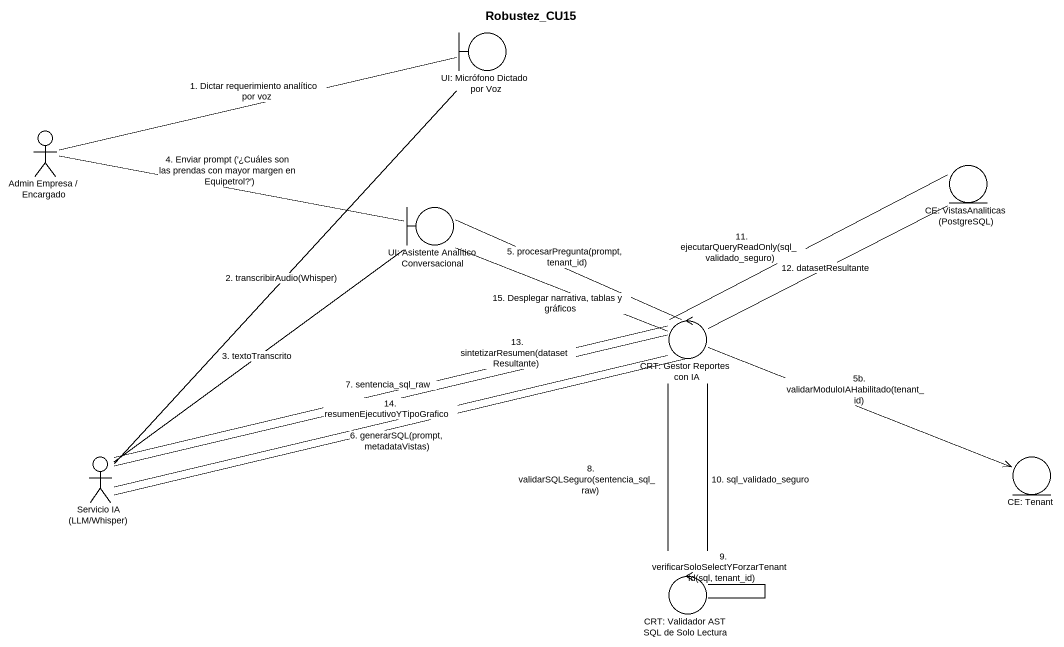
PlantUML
@startuml
title Robustez_CU15
boundary "UI: Micrófono Dictado por Voz" as UI_Micrófono_Dictado_por_Voz
actor "Admin Empresa / Encargado" as Admin_Empresa_Encargado
entity "CE: VistasAnaliticas (PostgreSQL)" as CE_VistasAnaliticas
boundary "UI: Asistente Analítico Conversacional" as UI_Asistente_Analítico
control "CRT: Gestor Reportes con IA" as CRT_Gestor_Reportes_con_IA
actor "Servicio IA (LLM/Whisper)" as Servicio_IA_LLM_Whisper
entity "CE: Tenant" as CE_Tenant
control "CRT: Validador AST SQL de Solo Lectura" as CRT_Validador_AST_SQL_de
UI_Micrófono_Dictado_por_Voz -- Servicio_IA_LLM_Whisper : 2. transcribirAudio(Whisper)
Admin_Empresa_Encargado -right- UI_Micrófono_Dictado_por_Voz : 1. Dictar requerimiento analítico por voz
Admin_Empresa_Encargado -right- UI_Asistente_Analítico : 4. Enviar prompt ('¿Cuáles son las prendas con mayor margen en Equipetrol?')
CE_VistasAnaliticas -left- CRT_Gestor_Reportes_con_IA : 12. datasetResultante
UI_Asistente_Analítico -right- CRT_Gestor_Reportes_con_IA : 5. procesarPregunta(prompt, tenant_id)
CRT_Gestor_Reportes_con_IA -right- CE_VistasAnaliticas : 11. ejecutarQueryReadOnly(sql_validado_seguro)
CRT_Gestor_Reportes_con_IA -left- UI_Asistente_Analítico : 15. Desplegar narrativa, tablas y gráficos
CRT_Gestor_Reportes_con_IA -left- Servicio_IA_LLM_Whisper : 6. generarSQL(prompt, metadataVistas)
CRT_Gestor_Reportes_con_IA -left- Servicio_IA_LLM_Whisper : 13. sintetizarResumen(datasetResultante)
CRT_Gestor_Reportes_con_IA -right-> CE_Tenant : 5b. validarModuloIAHabilitado(tenant_id)
CRT_Gestor_Reportes_con_IA -- CRT_Validador_AST_SQL_de : 8. validarSQLSeguro(sentencia_sql_raw)
Servicio_IA_LLM_Whisper -up- UI_Asistente_Analítico : 3. textoTranscrito
Servicio_IA_LLM_Whisper -right- CRT_Gestor_Reportes_con_IA : 7. sentencia_sql_raw
Servicio_IA_LLM_Whisper -right- CRT_Gestor_Reportes_con_IA : 14. resumenEjecutivoYTipoGrafico
CRT_Validador_AST_SQL_de -up- CRT_Gestor_Reportes_con_IA : 10. sql_validado_seguro
CRT_Validador_AST_SQL_de -- CRT_Validador_AST_SQL_de : 9. verificarSoloSelectYForzarTenantId(sql, tenant_id)
@enduml
